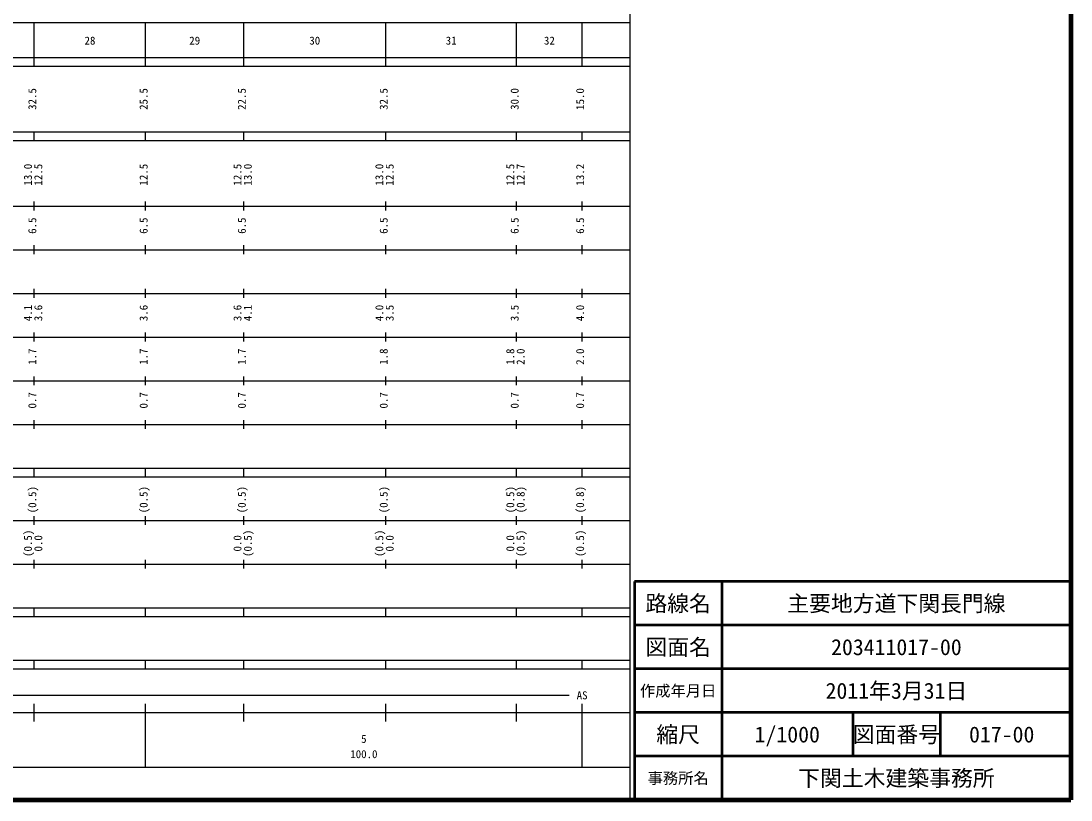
# Model space of a CAD drawing. Units: millimetres on the paper, enlarged 1000 times. Extents: x 40000 to 680000, y 20000 to 380000.
# Drawn here: x 439450 to 680000, y 20000 to 198357 of the extents above; entities that cross this region are included whole.
import ezdxf
from ezdxf.enums import TextEntityAlignment as Align

# ---------------------------------------------------------------- set-up
doc = ezdxf.new("R2010")
doc.units = ezdxf.units.MM
doc.header["$LTSCALE"] = 1000
for name, color, linetype, lineweight in [('M-TTL', 2, 'Continuous', 140), ('M-TTL-BAND', 7, 'Continuous', 25), ('M-TTL-FRAM', 2, 'Continuous', 50), ('M-TTL-LINE', 7, 'Continuous', 50)]:
    doc.layers.add(name, color=color, linetype=linetype, lineweight=lineweight)
doc.layers.add('M-TTL-TXT', color=7, linetype='Continuous')
doc.styles.add('ＭＳ ゴシック', font='')
doc.styles.get('ＭＳ ゴシック').set_extended_font_data('MS Gothic')

msp = doc.modelspace()

# ---------------------------------------------------------------- linework, layer by layer
at = {"layer": 'M-TTL'}
for p, q in [((680000, 20000), (680000, 380000)), ((40000, 20000), (680000, 20000))]:
    msp.add_line(p, q, dxfattribs=at)
at = {"layer": 'M-TTL-BAND'}
for p, q in [((579000, 20000), (579000, 370000)), ((68000, 198000), (579000, 198000)), ((442500, 188000), (442500, 198000)), ((468000, 188000), (468000, 198000)), ((490500, 188000), (490500, 198000)), ((523000, 188000), (523000, 198000)), ((553000, 188000), (553000, 198000)), ((568000, 188000), (568000, 198000)), ((40000, 190000), (579000, 190000)), ((40000, 188000), (579000, 188000)), ((40000, 173000), (579000, 173000)), ((40000, 171000), (579000, 171000)), ((442500, 171000), (442500, 173000)), ((468000, 171000), (468000, 173000)), ((490500, 171000), (490500, 173000)), ((523000, 171000), (523000, 173000)), ((553000, 171000), (553000, 173000)), ((568000, 171000), (568000, 173000)), ((442500, 155000), (442500, 157000)), ((468000, 155000), (468000, 157000)), ((490500, 155000), (490500, 157000)), ((523000, 155000), (523000, 157000)), ((553000, 155000), (553000, 157000)), ((568000, 155000), (568000, 157000)), ((40000, 156000), (579000, 156000)), ((442500, 145000), (442500, 147000)), ((468000, 145000), (468000, 147000)), ((490500, 145000), (490500, 147000)), ((523000, 145000), (523000, 147000)), ((553000, 145000), (553000, 147000)), ((568000, 145000), (568000, 147000)), ((46000, 146000), (579000, 146000)), ((52000, 136000), (579000, 136000)), ((442500, 135000), (442500, 137000)), ((468000, 135000), (468000, 137000)), ((490500, 135000), (490500, 137000)), ((523000, 135000), (523000, 137000)), ((553000, 135000), (553000, 137000)), ((568000, 135000), (568000, 137000)), ((46000, 126000), (579000, 126000)), ((442500, 125000), (442500, 127000)), ((468000, 125000), (468000, 127000)), ((490500, 125000), (490500, 127000)), ((523000, 125000), (523000, 127000)), ((553000, 125000), (553000, 127000)), ((568000, 125000), (568000, 127000)), ((52000, 116000), (579000, 116000)), ((442500, 115000), (442500, 117000)), ((468000, 115000), (468000, 117000)), ((490500, 115000), (490500, 117000)), ((523000, 115000), (523000, 117000)), ((553000, 115000), (553000, 117000)), ((568000, 115000), (568000, 117000)), ((46000, 106000), (579000, 106000)), ((442500, 105000), (442500, 107000)), ((468000, 105000), (468000, 107000)), ((490500, 105000), (490500, 107000)), ((523000, 105000), (523000, 107000)), ((553000, 105000), (553000, 107000)), ((568000, 105000), (568000, 107000)), ((40000, 96000), (579000, 96000)), ((40000, 94000), (579000, 94000)), ((442500, 94000), (442500, 96000)), ((468000, 94000), (468000, 96000)), ((490500, 94000), (490500, 96000)), ((523000, 94000), (523000, 96000)), ((553000, 94000), (553000, 96000)), ((568000, 94000), (568000, 96000)), ((442500, 83000), (442500, 85000)), ((468000, 83000), (468000, 85000)), ((490500, 83000), (490500, 85000)), ((523000, 83000), (523000, 85000)), ((553000, 83000), (553000, 85000)), ((568000, 83000), (568000, 85000)), ((49000, 84000), (579000, 84000)), ((442500, 73000), (442500, 75000)), ((468000, 73000), (468000, 75000)), ((490500, 73000), (490500, 75000)), ((523000, 73000), (523000, 75000)), ((553000, 73000), (553000, 75000)), ((568000, 73000), (568000, 75000)), ((40000, 74000), (579000, 74000)), ((40000, 64000), (579000, 64000)), ((442500, 62000), (442500, 64000)), ((468000, 62000), (468000, 64000)), ((490500, 62000), (490500, 64000)), ((523000, 62000), (523000, 64000)), ((553000, 62000), (553000, 64000)), ((568000, 62000), (568000, 64000)), ((40000, 62000), (579000, 62000)), ((40000, 52000), (579000, 52000)), ((442500, 50000), (442500, 52000)), ((468000, 50000), (468000, 52000)), ((490500, 50000), (490500, 52000)), ((523000, 50000), (523000, 52000)), ((553000, 50000), (553000, 52000)), ((568000, 50000), (568000, 52000)), ((40000, 50000), (579000, 50000)), ((71000, 44000), (565000, 44000)), ((442500, 38000), (442500, 42000)), ((468000, 27500), (468000, 42000)), ((490500, 38000), (490500, 42000)), ((523000, 38000), (523000, 42000)), ((553000, 38000), (553000, 42000)), ((568000, 27500), (568000, 42000)), ((40000, 40000), (579000, 40000)), ((68000, 27500), (579000, 27500))]:
    msp.add_line(p, q, dxfattribs=at)
at = {"layer": 'M-TTL-FRAM'}
for p, q in [((680000, 70000), (580000, 70000)), ((580000, 70000), (580000, 20000))]:
    msp.add_line(p, q, dxfattribs=at)
at = {"layer": 'M-TTL-LINE'}
for p, q in [((600000, 70000), (600000, 20000)), ((680000, 60000), (580000, 60000)), ((680000, 50000), (580000, 50000)), ((680000, 40000), (580000, 40000)), ((630000, 40000), (630000, 30000)), ((650000, 40000), (650000, 30000)), ((680000, 30000), (580000, 30000))]:
    msp.add_line(p, q, dxfattribs=at)

# ---------------------------------------------------------------- texts
at = {"layer": 'M-TTL-BAND', "style": 'ＭＳ ゴシック'}
for s, p in [('28', (455250, 192405)), ('29', (479250, 192405)), ('30', (506750, 192405)), ('31', (538000, 192405)), ('32', (560500, 192405)), ('AS', (568000, 42500)), ('5', (518000, 32523)), ('100.0', (518000, 29033))]:
    msp.add_text(s, height=1833, dxfattribs=at).set_placement(p, align=Align.BOTTOM_CENTER)
for s, p in [('32.5', (443500, 180500)), ('25.5', (469000, 180500)), ('22.5', (491500, 180500)), ('32.5', (524000, 180500)), ('30.0', (554000, 180500)), ('15.0', (569000, 180500)), ('13.0', (442500, 163174)), ('12.5', (444870, 163174)), ('12.5', (469000, 163174)), ('12.5', (490500, 163174)), ('13.0', (492870, 163174)), ('13.0', (523000, 163174)), ('12.5', (525370, 163174)), ('12.5', (553000, 163174)), ('12.7', (555370, 163174)), ('13.2', (569000, 163174)), ('6.5', (443500, 151500)), ('6.5', (469000, 151500)), ('6.5', (491500, 151500)), ('6.5', (524000, 151500)), ('6.5', (554000, 151500)), ('6.5', (569000, 151500)), ('4.1', (442500, 131500)), ('3.6', (444870, 131500)), ('3.6', (469000, 131500)), ('3.6', (490500, 131500)), ('4.1', (492870, 131500)), ('4.0', (523000, 131500)), ('3.5', (525370, 131500)), ('3.5', (554000, 131500)), ('4.0', (569000, 131500)), ('1.7', (443500, 121500)), ('1.7', (469000, 121500)), ('1.7', (491500, 121500)), ('1.8', (524000, 121500)), ('1.8', (553000, 121500)), ('2.0', (555370, 121500)), ('2.0', (569000, 121500)), ('0.7', (443500, 111500)), ('0.7', (469000, 111500)), ('0.7', (491500, 111500)), ('0.7', (524000, 111500)), ('0.7', (554000, 111500)), ('0.7', (569000, 111500)), ('(0.5)', (443500, 88764)), ('(0.5)', (469000, 88764)), ('(0.5)', (491500, 88764)), ('(0.5)', (524000, 88764)), ('(0.5)', (553000, 88764)), ('(0.8)', (555370, 88764)), ('(0.8)', (569000, 88764)), ('(0.5)', (442500, 78764)), ('0.0', (444870, 78764)), ('0.0', (490500, 78764)), ('(0.5)', (492870, 78764)), ('(0.5)', (523000, 78764)), ('0.0', (525370, 78764)), ('0.0', (553000, 78764)), ('(0.5)', (555370, 78764)), ('(0.5)', (569000, 78764))]:
    msp.add_text(s, height=1833, rotation=90, dxfattribs=at).set_placement(p, align=Align.BOTTOM_CENTER)
at = {"layer": 'M-TTL-TXT', "style": 'ＭＳ ゴシック'}
for s, height, p in [('路線名', 3666, (590000, 65000)), ('路線名', 3666, (590000, 65000)), ('主要地方道下関長門線', 3666, (640000, 65000)), ('図面名', 3666, (590000, 55000)), ('図面名', 3666, (590000, 55000)), ('203411017-00', 3666, (640000, 55000)), ('作成年月日', 2566, (590000, 45000)), ('作成年月日', 2566, (590000, 45000)), ('2011年3月31日', 3666, (640000, 45000)), ('縮尺', 3666, (590000, 35000)), ('縮尺', 3666, (590000, 35000)), ('1/1000', 3666, (615000, 35000)), ('図面番号', 3666, (640000, 35000)), ('図面番号', 3666, (640000, 35000)), ('017-00', 3666, (664125, 35000)), ('事務所名', 2566, (590000, 25000)), ('事務所名', 2566, (590000, 25000)), ('下関土木建築事務所', 3666, (640000, 25000))]:
    msp.add_text(s, height=height, dxfattribs=at).set_placement(p, align=Align.MIDDLE_CENTER)

doc.saveas('drawing.dxf')
